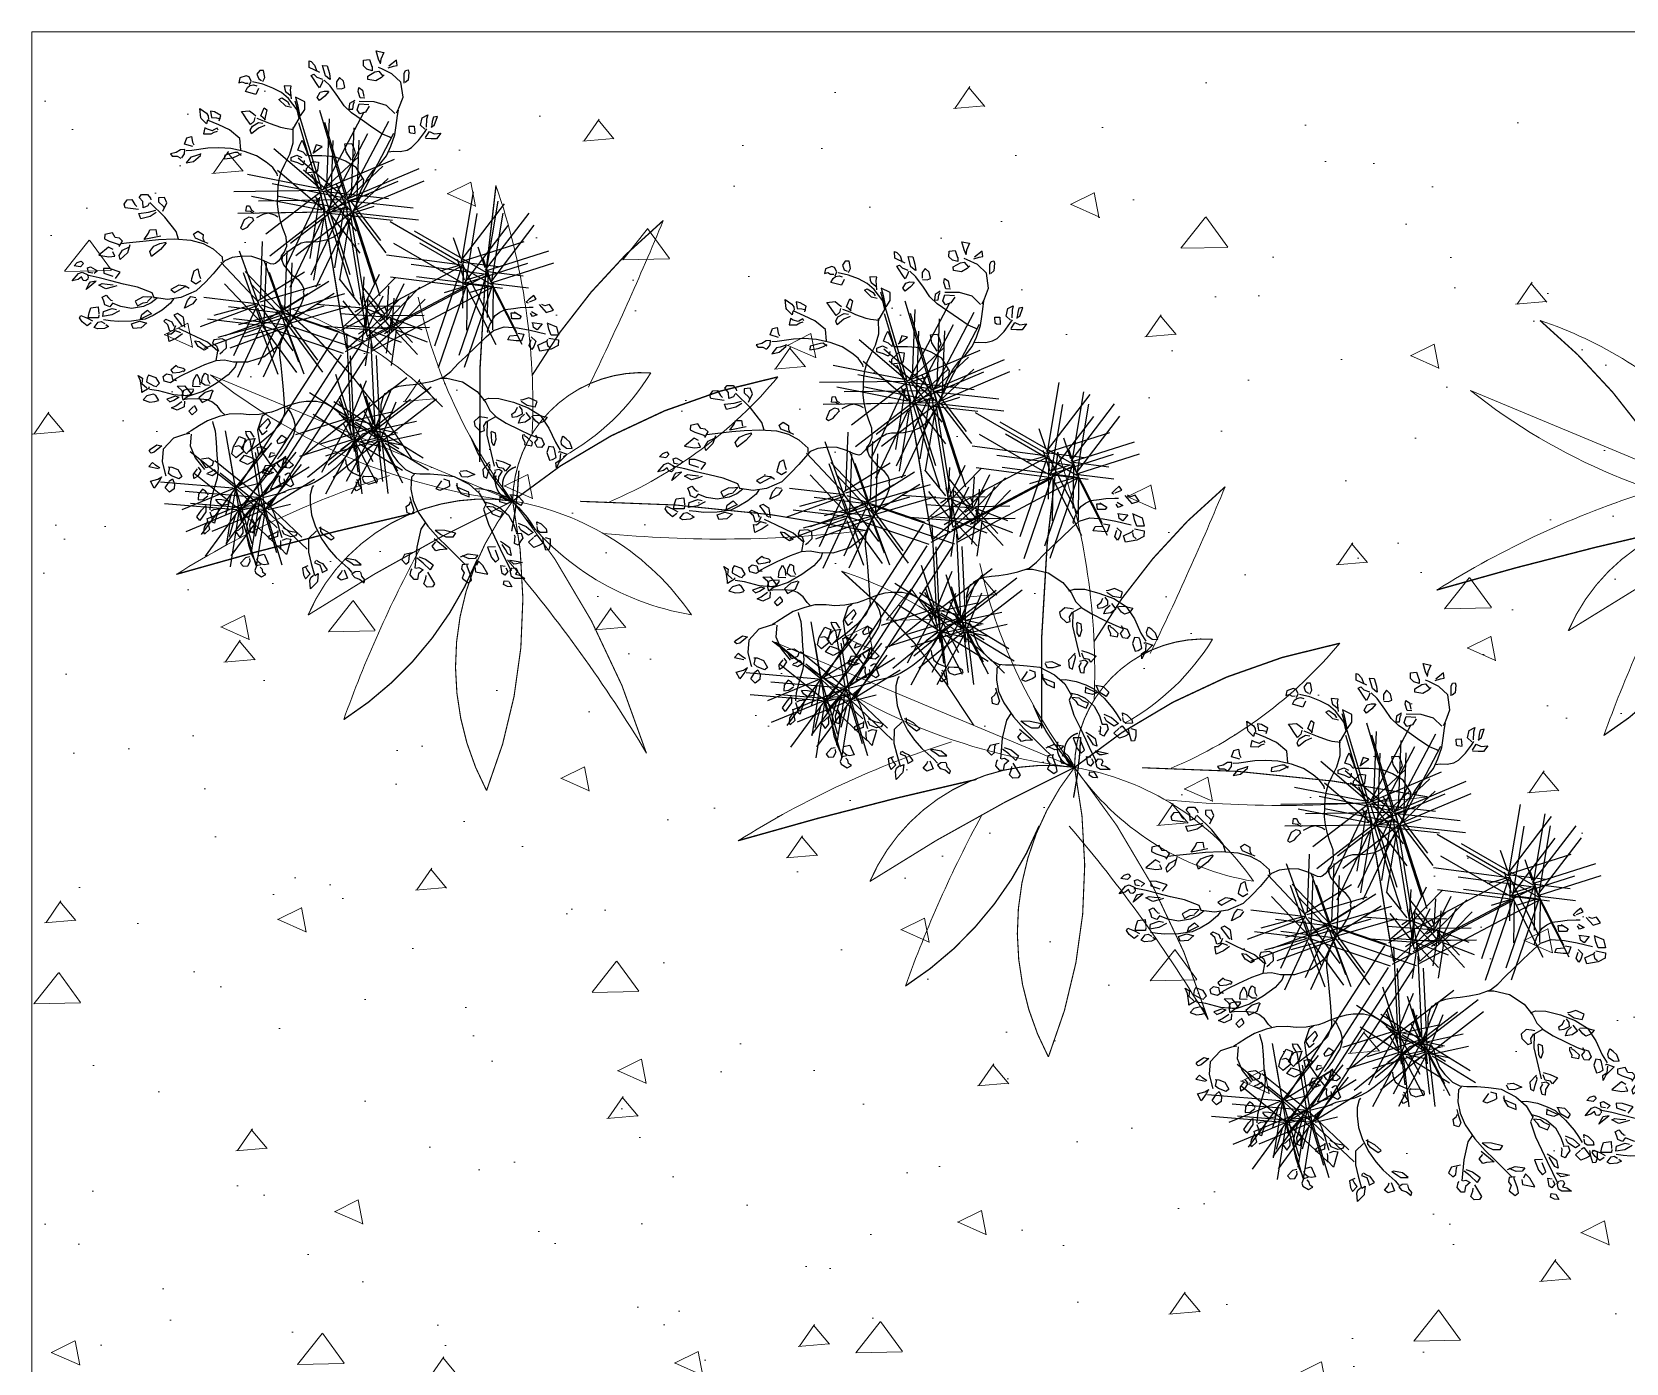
# Model space of a CAD drawing. Header units: millimetres. Extents: x 3757.5 to 3780.5, y 860.5 to 875.7.
# Drawn here: x 3772.755 to 3774.713, y 865.181 to 866.816 of the extents above; entities that cross this region are included whole.
import ezdxf

# ---------------------------------------------------------------- set-up
doc = ezdxf.new("R2010")
doc.units = ezdxf.units.MM
doc.layers.add('MUEBLES', color=3, linetype='Continuous')
doc.layers.add('PLANTS', color=3, linetype='Continuous')
doc.layers.add('vegetacion', color=74, linetype='Continuous', lineweight=0)

# ---------------------------------------------------------------- blocks, each defined once
blk = doc.blocks.new('JHJHJUUU')
at = {"color": 92, "linetype": 'Continuous'}
for p, q in [((819.5022, 472.4054), (819.5002, 472.3998)), ((819.5103, 472.4072), (819.5022, 472.4054)), ((819.5136, 472.4055), (819.5103, 472.4072)), ((819.5157, 472.3999), (819.5136, 472.4055)), ((819.5276, 472.4116), (819.5236, 472.4072)), ((819.5236, 472.4072), (819.525, 472.4014)), ((819.5322, 472.411), (819.5276, 472.4116)), ((819.5327, 472.402), (819.5322, 472.411)), ((819.5885, 472.4075), (819.5892, 472.4156)), ((819.6004, 472.3997), (819.5885, 472.4075)), ((819.5892, 472.4156), (819.5917, 472.4142)), ((819.5917, 472.4142), (819.5951, 472.4095)), ((819.5951, 472.4095), (819.5969, 472.4016)), ((819.6049, 472.4075), (819.6105, 472.4066)), ((819.6067, 472.3945), (819.6049, 472.4075)), ((819.6105, 472.4066), (819.612, 472.397)), ((819.6546, 472.4009), (819.6557, 472.4078)), ((819.6557, 472.4078), (819.6631, 472.4077)), ((819.6631, 472.4077), (819.6648, 472.3988)), ((819.6742, 472.4068), (819.6727, 472.4171)), ((819.6727, 472.4171), (819.6818, 472.4141)), ((819.6758, 472.4011), (819.6742, 472.4068)), ((819.6771, 472.4061), (819.6755, 472.4005)), ((819.6818, 472.4141), (819.6771, 472.4061)), ((819.5002, 472.3998), (819.5046, 472.4005)), ((819.5046, 472.4005), (819.5077, 472.3981)), ((819.5068, 472.3881), (819.51, 472.3927)), ((819.519, 472.383), (819.5068, 472.3881)), ((819.5077, 472.3981), (819.5115, 472.3978)), ((819.51, 472.3927), (819.5131, 472.3945)), ((819.5129, 472.3955), (819.5157, 472.3999)), ((819.5131, 472.3945), (819.5177, 472.3948)), ((819.5177, 472.3948), (819.5215, 472.3932)), ((819.5232, 472.3896), (819.519, 472.383)), ((819.525, 472.4014), (819.5281, 472.3991)), ((819.5296, 472.3976), (819.5327, 472.402)), ((819.5636, 472.3872), (819.5549, 472.3888)), ((819.5549, 472.3888), (819.5551, 472.3848)), ((819.5622, 472.3832), (819.5636, 472.3872)), ((819.5895, 472.3974), (819.593, 472.3983)), ((819.5913, 472.394), (819.5895, 472.3974)), ((819.5955, 472.3852), (819.5913, 472.394)), ((819.593, 472.3983), (819.596, 472.3945)), ((819.596, 472.3945), (819.6026, 472.3911)), ((819.6014, 472.3858), (819.5978, 472.381)), ((819.6028, 472.3893), (819.6014, 472.3858)), ((819.6117, 472.3893), (819.6067, 472.3945)), ((819.612, 472.397), (819.6121, 472.3893)), ((819.6195, 472.3857), (819.6184, 472.3788)), ((819.6237, 472.3904), (819.6195, 472.3857)), ((819.6281, 472.3851), (819.6237, 472.3904)), ((819.6584, 472.3961), (819.6546, 472.4009)), ((819.6581, 472.3835), (819.6583, 472.3878)), ((819.6583, 472.3878), (819.6677, 472.3917)), ((819.6645, 472.3936), (819.6584, 472.3961)), ((819.6653, 472.3986), (819.6645, 472.3936)), ((819.6677, 472.3917), (819.6724, 472.3919)), ((819.6724, 472.3919), (819.6766, 472.3853)), ((819.6784, 472.3865), (819.675, 472.3837)), ((819.6847, 472.3945), (819.6912, 472.3956)), ((819.6959, 472.4026), (819.6856, 472.3963)), ((819.6912, 472.3956), (819.6959, 472.3959)), ((819.6959, 472.3959), (819.6959, 472.4026)), ((819.7032, 472.3852), (819.7052, 472.3886)), ((819.7052, 472.3886), (819.7086, 472.3888)), ((819.709, 472.3858), (819.707, 472.3766)), ((819.7086, 472.3888), (819.709, 472.3858)), ((819.4483, 472.3631), (819.4485, 472.3746)), ((819.4485, 472.3746), (819.4559, 472.3678)), ((819.4559, 472.3678), (819.4578, 472.3642)), ((819.4662, 472.3681), (819.4613, 472.3697)), ((819.4613, 472.3697), (819.4614, 472.3617)), ((819.473, 472.3628), (819.4662, 472.3681)), ((819.5463, 472.3732), (819.5501, 472.3747)), ((819.5539, 472.3639), (819.5463, 472.3732)), ((819.5501, 472.3747), (819.5566, 472.3691)), ((819.5551, 472.3848), (819.5557, 472.3818)), ((819.5557, 472.3818), (819.5619, 472.3756)), ((819.5566, 472.3691), (819.5585, 472.3647)), ((819.5617, 472.3719), (819.5622, 472.3832)), ((819.5775, 472.3664), (819.5672, 472.3733)), ((819.5672, 472.3733), (819.5684, 472.3641)), ((819.5763, 472.3568), (819.5775, 472.3664)), ((819.5933, 472.3697), (819.5978, 472.3754)), ((819.5958, 472.3657), (819.5933, 472.3697)), ((819.5978, 472.381), (819.5955, 472.3852)), ((819.6028, 472.3701), (819.5958, 472.3657)), ((819.5978, 472.3754), (819.603, 472.3763)), ((819.6085, 472.3749), (819.6028, 472.3701)), ((819.603, 472.3763), (819.6082, 472.3754)), ((819.6187, 472.3773), (819.6245, 472.3763)), ((819.6245, 472.3763), (819.6288, 472.3774)), ((819.6288, 472.3774), (819.6281, 472.3851)), ((819.6442, 472.3704), (819.6456, 472.375)), ((819.6457, 472.3624), (819.6442, 472.3704)), ((819.6456, 472.375), (819.6498, 472.3715)), ((819.6498, 472.3715), (819.6504, 472.3634)), ((819.6675, 472.3806), (819.6581, 472.3835)), ((819.675, 472.3837), (819.6675, 472.3806)), ((819.7017, 472.3733), (819.7032, 472.3852)), ((819.707, 472.3766), (819.7029, 472.374)), ((819.4488, 472.362), (819.4483, 472.3631)), ((819.4545, 472.3546), (819.4488, 472.362)), ((819.4517, 472.3503), (819.4493, 472.3431)), ((819.4547, 472.3481), (819.4517, 472.3503)), ((819.456, 472.3591), (819.4545, 472.3546)), ((819.4606, 472.3454), (819.4547, 472.3481)), ((819.4578, 472.3642), (819.4574, 472.3599)), ((819.4614, 472.3617), (819.4673, 472.3604)), ((819.4668, 472.348), (819.4617, 472.346)), ((819.4677, 472.3454), (819.4668, 472.348)), ((819.4673, 472.3604), (819.4718, 472.3588)), ((819.4703, 472.3564), (819.473, 472.3628)), ((819.5008, 472.3607), (819.4988, 472.3644)), ((819.4988, 472.3644), (819.5089, 472.364)), ((819.5036, 472.3549), (819.5008, 472.3607)), ((819.5078, 472.3469), (819.5036, 472.3549)), ((819.5123, 472.3502), (819.5078, 472.3469)), ((819.5089, 472.364), (819.5133, 472.3595)), ((819.5099, 472.3449), (819.518, 472.3482)), ((819.5143, 472.355), (819.5123, 472.3502)), ((819.5133, 472.3595), (819.5157, 472.357)), ((819.518, 472.3482), (819.5231, 472.3466)), ((819.5219, 472.3559), (819.5271, 472.3653)), ((819.5269, 472.3503), (819.5219, 472.3559)), ((819.5301, 472.3623), (819.5257, 472.3503)), ((819.5271, 472.3653), (819.5301, 472.3623)), ((819.5604, 472.3613), (819.5539, 472.3639)), ((819.5683, 472.3467), (819.567, 472.3575)), ((819.5684, 472.3641), (819.5692, 472.3496)), ((819.5703, 472.3498), (819.5763, 472.3568)), ((819.6319, 472.3571), (819.6302, 472.3504)), ((819.6302, 472.3504), (819.6348, 472.3499)), ((819.6386, 472.3601), (819.6319, 472.3571)), ((819.6348, 472.3499), (819.6364, 472.3559)), ((819.6364, 472.3559), (819.6381, 472.3588)), ((819.6403, 472.3483), (819.6437, 472.3552)), ((819.6428, 472.343), (819.6403, 472.3483)), ((819.6437, 472.3552), (819.6551, 472.3528)), ((819.6513, 472.3612), (819.6457, 472.3624)), ((819.6555, 472.3509), (819.6498, 472.3443)), ((819.4186, 472.3272), (819.4131, 472.3245)), ((819.4239, 472.3267), (819.4186, 472.3272)), ((819.4245, 472.3336), (819.4284, 472.3409)), ((819.4343, 472.3293), (819.4245, 472.3336)), ((819.4284, 472.3409), (819.4341, 472.3417)), ((819.4341, 472.3417), (819.4344, 472.3345)), ((819.4344, 472.3345), (819.4358, 472.3311)), ((819.4493, 472.3431), (819.4583, 472.3417)), ((819.4583, 472.3417), (819.4625, 472.3435)), ((819.4617, 472.346), (819.4606, 472.3454)), ((819.4625, 472.3435), (819.4668, 472.3443)), ((819.5065, 472.3402), (819.5099, 472.3449)), ((819.5076, 472.3356), (819.5065, 472.3402)), ((819.5169, 472.3412), (819.5076, 472.3356)), ((819.525, 472.3436), (819.5169, 472.3412)), ((819.6498, 472.3443), (819.6428, 472.343)), ((819.715, 472.3195), (819.7183, 472.3284)), ((819.7183, 472.3284), (819.7253, 472.331)), ((819.7253, 472.331), (819.7233, 472.3258)), ((819.7318, 472.3272), (819.7296, 472.3223)), ((819.7315, 472.3173), (819.7368, 472.3275)), ((819.7368, 472.3275), (819.7318, 472.3272)), ((819.4131, 472.3245), (819.4059, 472.3239)), ((819.4059, 472.3239), (819.4076, 472.3208)), ((819.4076, 472.3208), (819.4135, 472.32)), ((819.4135, 472.32), (819.4177, 472.317)), ((819.4188, 472.3171), (819.4228, 472.3217)), ((819.4228, 472.3217), (819.4239, 472.3267)), ((819.4302, 472.3167), (819.4235, 472.3105)), ((819.4235, 472.3105), (819.4326, 472.3111)), ((819.4346, 472.3172), (819.4302, 472.3167)), ((819.4326, 472.3111), (819.442, 472.3172)), ((819.4422, 472.3187), (819.4346, 472.3172)), ((819.442, 472.3172), (819.443, 472.3196)), ((819.4716, 472.3136), (819.4704, 472.3093)), ((819.4704, 472.3093), (819.481, 472.3094)), ((819.4843, 472.3154), (819.4716, 472.3136)), ((819.481, 472.3094), (819.4877, 472.3113)), ((819.4879, 472.3151), (819.4843, 472.3154)), ((819.4918, 472.3109), (819.4879, 472.3151)), ((819.5615, 472.3082), (819.5647, 472.3144)), ((819.5676, 472.3052), (819.5615, 472.3082)), ((819.5647, 472.3144), (819.5683, 472.3198)), ((819.5683, 472.3198), (819.5701, 472.3136)), ((819.5701, 472.3136), (819.5723, 472.3049)), ((819.5792, 472.3025), (819.5916, 472.3092)), ((819.5848, 472.312), (819.5803, 472.3035)), ((819.5916, 472.3092), (819.5848, 472.312)), ((819.6201, 472.2987), (819.6197, 472.3087)), ((819.6197, 472.3087), (819.6284, 472.3082)), ((819.6284, 472.3082), (819.6304, 472.3009)), ((819.7005, 472.3126), (819.7011, 472.32)), ((819.7018, 472.3114), (819.7005, 472.3126)), ((819.7011, 472.32), (819.7071, 472.3194)), ((819.7072, 472.31), (819.7018, 472.3114)), ((819.7071, 472.3194), (819.7067, 472.3113)), ((819.7196, 472.3141), (819.715, 472.3195)), ((819.719, 472.3039), (819.7247, 472.3104)), ((819.7233, 472.3258), (819.7215, 472.3165)), ((819.7247, 472.3104), (819.7304, 472.3069)), ((819.7296, 472.3223), (819.7278, 472.3149)), ((819.7278, 472.3157), (819.7315, 472.3173)), ((819.5519, 472.2963), (819.5523, 472.3006)), ((819.5595, 472.2928), (819.5519, 472.2963)), ((819.5523, 472.3006), (819.5597, 472.3026)), ((819.5641, 472.2898), (819.5595, 472.2928)), ((819.5597, 472.3026), (819.5651, 472.299)), ((819.5658, 472.2895), (819.5641, 472.2898)), ((819.5666, 472.2912), (819.5658, 472.2895)), ((819.5676, 472.2949), (819.5666, 472.2912)), ((819.5714, 472.3003), (819.5676, 472.3052)), ((819.5691, 472.2849), (819.5744, 472.2889)), ((819.5723, 472.3049), (819.5722, 472.3003)), ((819.5744, 472.2889), (819.578, 472.2923)), ((819.5786, 472.2923), (819.585, 472.2907)), ((819.585, 472.2907), (819.5824, 472.2807)), ((819.6254, 472.2876), (819.6201, 472.2987)), ((819.6308, 472.2956), (819.6267, 472.2895)), ((819.6304, 472.3009), (819.6308, 472.2956)), ((819.7256, 472.3013), (819.7188, 472.3026)), ((819.7323, 472.3005), (819.7256, 472.3013)), ((819.7304, 472.3069), (819.7385, 472.3069)), ((819.7385, 472.3069), (819.7323, 472.3005)), ((819.3415, 472.2697), (819.3458, 472.2745)), ((819.3421, 472.2653), (819.3415, 472.2697)), ((819.3458, 472.2745), (819.3516, 472.2742)), ((819.3516, 472.2742), (819.3544, 472.2677)), ((819.3609, 472.2757), (819.364, 472.2787)), ((819.3648, 472.27), (819.3609, 472.2757)), ((819.364, 472.2787), (819.3714, 472.2779)), ((819.364, 472.2625), (819.3648, 472.27)), ((819.3714, 472.2779), (819.3745, 472.273)), ((819.3745, 472.273), (819.3747, 472.2707)), ((819.3842, 472.2721), (819.3837, 472.2673)), ((819.3916, 472.2718), (819.3842, 472.2721)), ((819.3936, 472.2646), (819.3916, 472.2718)), ((819.5682, 472.279), (819.5691, 472.2849)), ((819.581, 472.2791), (819.5682, 472.279)), ((819.5824, 472.2807), (819.581, 472.2791)), ((819.3583, 472.261), (819.3421, 472.2653)), ((819.3544, 472.2677), (819.3565, 472.2648)), ((819.3596, 472.2495), (819.358, 472.2563)), ((819.358, 472.2563), (819.3698, 472.2562)), ((819.3712, 472.2509), (819.3596, 472.2495)), ((819.3701, 472.2639), (819.364, 472.2625)), ((819.3698, 472.2562), (819.3793, 472.2573)), ((819.3723, 472.2671), (819.3701, 472.2639)), ((819.3792, 472.2545), (819.3712, 472.2509)), ((819.3837, 472.2673), (819.3889, 472.2609)), ((819.3874, 472.2551), (819.3936, 472.2646)), ((819.3889, 472.2609), (819.3893, 472.2591)), ((819.3131, 472.2358), (819.3121, 472.2307)), ((819.3121, 472.2307), (819.3175, 472.2271)), ((819.3226, 472.2368), (819.3131, 472.2358)), ((819.3252, 472.2304), (819.3226, 472.2368)), ((819.3306, 472.2291), (819.3252, 472.2304)), ((819.3336, 472.2251), (819.3306, 472.2291)), ((819.3603, 472.2238), (819.3667, 472.2307)), ((819.3667, 472.2307), (819.3689, 472.2346)), ((819.3689, 472.2346), (819.3761, 472.2339)), ((819.3761, 472.2339), (819.3764, 472.2267)), ((819.4851, 472.232), (819.4794, 472.2225)), ((819.4914, 472.2345), (819.4851, 472.232)), ((819.4887, 472.2421), (819.4905, 472.2485)), ((819.4941, 472.2409), (819.4887, 472.2421)), ((819.4905, 472.2485), (819.4941, 472.2483)), ((819.4961, 472.2325), (819.4914, 472.2345)), ((819.4915, 472.2257), (819.4964, 472.2297)), ((819.4941, 472.2483), (819.4955, 472.2424)), ((819.4975, 472.238), (819.4941, 472.2409)), ((819.4955, 472.2424), (819.4984, 472.2406)), ((819.4968, 472.2289), (819.4961, 472.2325)), ((819.5001, 472.2384), (819.4975, 472.238)), ((819.3158, 472.2198), (819.3027, 472.2116)), ((819.3027, 472.2116), (819.3147, 472.2079)), ((819.3208, 472.2161), (819.3158, 472.2198)), ((819.3175, 472.2271), (819.328, 472.2219)), ((819.322, 472.2078), (819.3202, 472.2133)), ((819.3274, 472.2081), (819.3324, 472.2138)), ((819.328, 472.2219), (819.3296, 472.2204)), ((819.3378, 472.2101), (819.328, 472.203)), ((819.3288, 472.219), (819.3336, 472.2251)), ((819.3324, 472.2138), (819.3414, 472.2168)), ((819.3419, 472.2193), (819.3378, 472.2101)), ((819.381, 472.2252), (819.3603, 472.2238)), ((819.3652, 472.2082), (819.3711, 472.2139)), ((819.3711, 472.2139), (819.3787, 472.2161)), ((819.3867, 472.216), (819.3785, 472.2089)), ((819.3787, 472.2161), (819.3868, 472.217)), ((819.4214, 472.2223), (819.4268, 472.2252)), ((819.4229, 472.2172), (819.4214, 472.2223)), ((819.4321, 472.2121), (819.4229, 472.2172)), ((819.4268, 472.2252), (819.4328, 472.2205)), ((819.4328, 472.2205), (819.4321, 472.2155)), ((819.4321, 472.2155), (819.4333, 472.2121)), ((819.4376, 472.2087), (819.4321, 472.2121)), ((819.4794, 472.2225), (819.4822, 472.2204)), ((819.4822, 472.2204), (819.4882, 472.2223)), ((819.4882, 472.2223), (819.4915, 472.2257)), ((819.2663, 472.1843), (819.275, 472.1925)), ((819.2707, 472.2024), (819.275, 472.206)), ((819.2782, 472.2003), (819.2707, 472.2024)), ((819.275, 472.206), (819.2802, 472.2072)), ((819.275, 472.1925), (819.2797, 472.1936)), ((819.2825, 472.2037), (819.2784, 472.2004)), ((819.2797, 472.1936), (819.2863, 472.1894)), ((819.2802, 472.2072), (819.2825, 472.2037)), ((819.2869, 472.198), (819.2907, 472.1986)), ((819.2873, 472.1922), (819.2869, 472.198)), ((819.2923, 472.1905), (819.2873, 472.1922)), ((819.2907, 472.1986), (819.2985, 472.1928)), ((819.2985, 472.1928), (819.2942, 472.1898)), ((819.3061, 472.1945), (819.3058, 472.189)), ((819.3136, 472.1935), (819.3061, 472.1945)), ((819.326, 472.1876), (819.3136, 472.1935)), ((819.3147, 472.2079), (819.322, 472.2078)), ((819.328, 472.203), (819.3274, 472.2081)), ((819.3666, 472.2019), (819.3652, 472.2082)), ((819.3785, 472.2089), (819.3666, 472.2019)), ((819.2735, 472.1853), (819.2663, 472.1843)), ((819.2782, 472.188), (819.2735, 472.1853)), ((819.2795, 472.1834), (819.2782, 472.188)), ((819.2828, 472.1823), (819.2795, 472.1834)), ((819.2818, 472.1717), (819.2861, 472.178)), ((819.2867, 472.1747), (819.2818, 472.1717)), ((819.2858, 472.1845), (819.2828, 472.1823)), ((819.2861, 472.178), (819.2883, 472.1805)), ((819.2863, 472.1894), (819.2862, 472.1852)), ((819.295, 472.1801), (819.2867, 472.1747)), ((819.2883, 472.1805), (819.2954, 472.1808)), ((819.298, 472.175), (819.3022, 472.1764)), ((819.3061, 472.1695), (819.298, 472.175)), ((819.3022, 472.1764), (819.3081, 472.1748)), ((819.3058, 472.189), (819.3164, 472.1839)), ((819.3137, 472.1704), (819.3061, 472.1695)), ((819.3081, 472.1748), (819.3153, 472.1731)), ((819.3196, 472.1716), (819.3137, 472.1704)), ((819.3192, 472.1806), (819.326, 472.1876)), ((819.4123, 472.1687), (819.4164, 472.1776)), ((819.4164, 472.1776), (819.4212, 472.1793)), ((819.4212, 472.1793), (819.422, 472.1721)), ((819.422, 472.1721), (819.4228, 472.1671)), ((819.3003, 472.1599), (819.3052, 472.1616)), ((819.3016, 472.1546), (819.3003, 472.1599)), ((819.3022, 472.15), (819.3016, 472.1546)), ((819.3052, 472.1616), (819.3077, 472.1582)), ((819.3077, 472.1582), (819.3104, 472.155)), ((819.3122, 472.1512), (819.3078, 472.1468)), ((819.3104, 472.155), (819.3121, 472.1544)), ((819.3501, 472.154), (819.3399, 472.15)), ((819.3548, 472.1528), (819.3501, 472.154)), ((819.3613, 472.1526), (819.3548, 472.1528)), ((819.3548, 472.1474), (819.3613, 472.1526)), ((819.3952, 472.1624), (819.385, 472.1586)), ((819.385, 472.1586), (819.3892, 472.1544)), ((819.3892, 472.1544), (819.4028, 472.1598)), ((819.4032, 472.1605), (819.3952, 472.1624)), ((819.4028, 472.1598), (819.4061, 472.1588)), ((819.4073, 472.1568), (819.4032, 472.1605)), ((819.4115, 472.1655), (819.4123, 472.1687)), ((819.4162, 472.1613), (819.4115, 472.1655)), ((819.4228, 472.1642), (819.4162, 472.1613)), ((819.2692, 472.1382), (819.2714, 472.1411)), ((819.272, 472.133), (819.2692, 472.1382)), ((819.2714, 472.1411), (819.279, 472.1367)), ((819.2772, 472.1272), (819.272, 472.133)), ((819.279, 472.1367), (819.2845, 472.1326)), ((819.2797, 472.137), (819.2817, 472.1429)), ((819.2926, 472.1352), (819.2797, 472.137)), ((819.2817, 472.1429), (819.2845, 472.1486)), ((819.2845, 472.1486), (819.2939, 472.1487)), ((819.2934, 472.1388), (819.2926, 472.1352)), ((819.2939, 472.1487), (819.2934, 472.1401)), ((819.2979, 472.1362), (819.2995, 472.1423)), ((819.3092, 472.1367), (819.2979, 472.1362)), ((819.2995, 472.1423), (819.3107, 472.1446)), ((819.3078, 472.1468), (819.3022, 472.15)), ((819.319, 472.1405), (819.3092, 472.1367)), ((819.3107, 472.1446), (819.3158, 472.1427)), ((819.3399, 472.15), (819.3418, 472.1438)), ((819.3418, 472.1438), (819.3492, 472.1466)), ((819.3433, 472.1273), (819.3456, 472.1328)), ((819.3573, 472.132), (819.3433, 472.1273)), ((819.3456, 472.1328), (819.3534, 472.1371)), ((819.3492, 472.1466), (819.3545, 472.1469)), ((819.3534, 472.1371), (819.3579, 472.1315)), ((819.3986, 472.1337), (819.4034, 472.1424)), ((819.4097, 472.1376), (819.3986, 472.1337)), ((819.4034, 472.1424), (819.4084, 472.1469)), ((819.4084, 472.1469), (819.4141, 472.145)), ((819.4148, 472.1433), (819.4097, 472.1376)), ((819.2828, 472.1305), (819.2772, 472.1272)), ((819.2857, 472.1244), (819.2914, 472.13)), ((819.2893, 472.1219), (819.2857, 472.1244)), ((819.298, 472.1216), (819.2893, 472.1219)), ((819.2914, 472.13), (819.2952, 472.1305)), ((819.2952, 472.1305), (819.2992, 472.1273)), ((819.3034, 472.1233), (819.298, 472.1216)), ((819.3004, 472.1262), (819.3034, 472.1233)), ((819.3316, 472.1227), (819.3417, 472.1249)), ((819.333, 472.1168), (819.3316, 472.1227)), ((819.343, 472.1164), (819.333, 472.1168)), ((819.3417, 472.1249), (819.3492, 472.1219)), ((819.3507, 472.1217), (819.343, 472.1164)), ((819.3713, 472.1209), (819.3743, 472.1231)), ((819.3757, 472.1158), (819.3713, 472.1209)), ((819.3743, 472.1231), (819.3812, 472.1189)), ((819.3774, 472.1077), (819.3757, 472.1158)), ((819.3812, 472.1189), (819.3827, 472.1133)), ((819.385, 472.1135), (819.3817, 472.1083)), ((819.3894, 472.1283), (819.3848, 472.1269)), ((819.3848, 472.1269), (819.3884, 472.1207)), ((819.3884, 472.1207), (819.392, 472.1138)), ((819.3961, 472.1225), (819.3894, 472.1283)), ((819.392, 472.1138), (819.3945, 472.112)), ((819.3961, 472.1106), (819.3961, 472.1225)), ((819.3748, 472.0954), (819.3743, 472.1051)), ((819.3743, 472.1051), (819.3783, 472.1043)), ((819.3842, 472.0985), (819.3748, 472.0954)), ((819.3817, 472.1083), (819.3774, 472.1077)), ((819.3783, 472.1043), (819.3837, 472.1078)), ((819.3837, 472.1078), (819.3901, 472.1047)), ((819.3924, 472.1027), (819.3842, 472.0985)), ((819.4095, 472.0849), (819.4061, 472.0921)), ((819.4061, 472.0921), (819.4112, 472.0906)), ((819.416, 472.0795), (819.4095, 472.0849)), ((819.4112, 472.0906), (819.4168, 472.085)), ((819.4207, 472.0813), (819.416, 472.0795)), ((819.4168, 472.085), (819.4204, 472.082)), ((819.4297, 472.0906), (819.4274, 472.0865)), ((819.4274, 472.0865), (819.4319, 472.0827)), ((819.4399, 472.0904), (819.4297, 472.0906)), ((819.4319, 472.0827), (819.4333, 472.0761)), ((819.4347, 472.0726), (819.4384, 472.0748)), ((819.4384, 472.0748), (819.4437, 472.0789)), ((819.4444, 472.0872), (819.4399, 472.0904)), ((819.4437, 472.0789), (819.4444, 472.0872)), ((819.3339, 472.052), (819.3319, 472.0588)), ((819.3319, 472.0588), (819.3365, 472.055)), ((819.3365, 472.055), (819.3351, 472.0484)), ((819.3422, 472.0548), (819.3409, 472.0497)), ((819.3445, 472.0578), (819.3422, 472.0548)), ((819.3532, 472.0534), (819.3445, 472.0578)), ((819.3565, 472.0462), (819.3532, 472.0534)), ((819.3622, 472.0535), (819.3664, 472.0565)), ((819.3626, 472.048), (819.3622, 472.0535)), ((819.3664, 472.0565), (819.3723, 472.0544)), ((819.3798, 472.0651), (819.3722, 472.0601)), ((819.3722, 472.0601), (819.3744, 472.0565)), ((819.3723, 472.0544), (819.3729, 472.0486)), ((819.3744, 472.0565), (819.3831, 472.0565)), ((819.3813, 472.063), (819.3798, 472.0651)), ((819.3878, 472.0605), (819.3813, 472.063)), ((819.3831, 472.0565), (819.3872, 472.0575)), ((819.3877, 472.0561), (819.3897, 472.0583)), ((819.3897, 472.0583), (819.3878, 472.0605)), ((819.343, 472.0417), (819.3337, 472.0374)), ((819.3337, 472.0374), (819.3339, 472.0403)), ((819.3339, 472.0403), (819.3339, 472.052)), ((819.3351, 472.0484), (819.3402, 472.0423)), ((819.3475, 472.0339), (819.3393, 472.0327)), ((819.3409, 472.0497), (819.3491, 472.0439)), ((819.3429, 472.0433), (819.343, 472.0417)), ((819.3503, 472.0317), (819.3475, 472.0339)), ((819.3491, 472.0439), (819.3527, 472.0426)), ((819.3527, 472.0435), (819.3565, 472.0462)), ((819.3699, 472.045), (819.3626, 472.048)), ((819.3769, 472.0484), (819.3699, 472.045)), ((819.3729, 472.0486), (819.3777, 472.0469)), ((819.3821, 472.028), (819.3849, 472.034)), ((819.3849, 472.034), (819.3897, 472.0347)), ((819.3897, 472.0347), (819.3974, 472.0334)), ((819.3968, 472.0368), (819.3984, 472.0445)), ((819.4057, 472.0354), (819.3968, 472.0368)), ((819.3984, 472.0445), (819.4036, 472.0511)), ((819.4036, 472.0511), (819.4061, 472.0449)), ((819.4061, 472.0449), (819.4056, 472.0379)), ((819.4078, 472.0401), (819.41, 472.0468)), ((819.4117, 472.0364), (819.4078, 472.0401)), ((819.41, 472.0468), (819.4134, 472.0511)), ((819.417, 472.0355), (819.4117, 472.0364)), ((819.4134, 472.0511), (819.4168, 472.0486)), ((819.4168, 472.0486), (819.4159, 472.043)), ((819.4159, 472.043), (819.4179, 472.0378)), ((819.3393, 472.0327), (819.334, 472.0283)), ((819.334, 472.0283), (819.3416, 472.0247)), ((819.3416, 472.0247), (819.3478, 472.0246)), ((819.3478, 472.0246), (819.3524, 472.0252)), ((819.3531, 472.0253), (819.3503, 472.0317)), ((819.3828, 472.0217), (819.3821, 472.028)), ((819.3927, 472.0274), (819.3828, 472.0217)), ((819.397, 472.0322), (819.3927, 472.0274)), ((819.4109, 472.0278), (819.4023, 472.0222)), ((819.4023, 472.0222), (819.4053, 472.016)), ((819.4053, 472.016), (819.4157, 472.0197)), ((819.4196, 472.0294), (819.4109, 472.0278)), ((819.4157, 472.0197), (819.4192, 472.0265)), ((819.4192, 472.0265), (819.4211, 472.0288)), ((819.4704, 471.9753), (819.4753, 471.9798)), ((819.474, 471.9672), (819.4704, 471.9753)), ((819.4753, 471.9798), (819.4834, 471.9861)), ((819.4852, 471.9807), (819.4788, 471.9737)), ((819.4834, 471.9861), (819.4852, 471.9807)), ((819.4337, 471.9486), (819.437, 471.9576)), ((819.437, 471.9576), (819.4452, 471.9689)), ((819.4434, 471.9573), (819.4384, 471.9569)), ((819.4469, 471.9547), (819.4434, 471.9573)), ((819.4452, 471.9689), (819.4521, 471.9651)), ((819.4521, 471.9651), (819.4477, 471.9535)), ((819.4546, 471.9697), (819.454, 471.9742)), ((819.454, 471.9742), (819.4596, 471.9729)), ((819.4575, 471.9635), (819.4546, 471.9697)), ((819.4649, 471.9635), (819.4575, 471.9635)), ((819.4596, 471.9729), (819.4629, 471.9657)), ((819.4801, 471.9713), (819.474, 471.9672)), ((819.4909, 471.9573), (819.4976, 471.9637)), ((819.4915, 471.9537), (819.4909, 471.9573)), ((819.5013, 471.9555), (819.4915, 471.9537)), ((819.4976, 471.9637), (819.5031, 471.959)), ((819.5031, 471.959), (819.4985, 471.9547)), ((819.4381, 471.9432), (819.4337, 471.9486)), ((819.4484, 471.9497), (819.4381, 471.9432)), ((819.4423, 471.9389), (819.4487, 471.9451)), ((819.4509, 471.9333), (819.4423, 471.9389)), ((819.4477, 471.9535), (819.4481, 471.9515)), ((819.4487, 471.9451), (819.4559, 471.9416)), ((819.4632, 471.9378), (819.4509, 471.9333)), ((819.4559, 471.9416), (819.4611, 471.9381)), ((819.4655, 471.9523), (819.4708, 471.9532)), ((819.4663, 471.9425), (819.4655, 471.9523)), ((819.4767, 471.9502), (819.4663, 471.9425)), ((819.4708, 471.9532), (819.4756, 471.9495)), ((819.4784, 471.9386), (819.4812, 471.9443)), ((819.4862, 471.9405), (819.4784, 471.9386)), ((819.4812, 471.9443), (819.4857, 471.9429)), ((819.4989, 471.937), (819.4963, 471.9358)), ((819.4987, 471.9317), (819.4989, 471.937)), ((819.4723, 471.9291), (819.4677, 471.9209)), ((819.4677, 471.9209), (819.4762, 471.919)), ((819.4852, 471.9281), (819.4723, 471.9291)), ((819.4762, 471.919), (819.479, 471.9244)), ((819.479, 471.9244), (819.483, 471.9256)), ((819.4962, 471.9339), (819.4925, 471.9257)), ((819.4925, 471.9257), (819.4979, 471.9245)), ((819.4979, 471.9245), (819.4987, 471.9317))]:
    blk.add_line(p, q, dxfattribs=at)
at = {"color": 33, "linetype": 'Continuous'}
for p, q in [((819.5294, 472.3941), (819.5172, 472.3988)), ((819.541, 472.388), (819.5294, 472.3941)), ((819.5506, 472.3812), (819.541, 472.388)), ((819.611, 472.3818), (819.6046, 472.3895)), ((819.5584, 472.3727), (819.5506, 472.3812)), ((819.567, 472.3575), (819.5584, 472.3727)), ((819.6187, 472.3677), (819.611, 472.3818)), ((819.6251, 472.3552), (819.6187, 472.3677)), ((819.5597, 472.3357), (819.5683, 472.3467)), ((819.6327, 472.3454), (819.6251, 472.3552)), ((819.6447, 472.3349), (819.6327, 472.3454)), ((819.6564, 472.324), (819.6447, 472.3349)), ((819.4322, 472.3245), (819.4254, 472.325)), ((819.4521, 472.325), (819.4322, 472.3245)), ((819.4656, 472.3237), (819.4521, 472.325)), ((819.4802, 472.3208), (819.4656, 472.3237)), ((819.4964, 472.315), (819.4802, 472.3208)), ((819.4877, 472.3113), (819.4923, 472.3132)), ((819.5102, 472.3078), (819.4964, 472.315)), ((819.521, 472.2987), (819.5102, 472.3078)), ((819.6671, 472.3145), (819.6564, 472.324)), ((819.6755, 472.3097), (819.6671, 472.3145)), ((819.677, 472.3086), (819.6755, 472.3097)), ((819.5282, 472.2914), (819.521, 472.2987)), ((819.5328, 472.2828), (819.5282, 472.2914)), ((819.5898, 472.2978), (819.5749, 472.2995)), ((819.6055, 472.2944), (819.5898, 472.2978)), ((819.6178, 472.2876), (819.6055, 472.2944)), ((819.5329, 472.2801), (819.5328, 472.2828)), ((819.6299, 472.2783), (819.6178, 472.2876)), ((819.6374, 472.2619), (819.6299, 472.2783)), ((819.6358, 472.2556), (819.6374, 472.2619)), ((819.5087, 472.2354), (819.5004, 472.2324)), ((819.5161, 472.2361), (819.5087, 472.2354)), ((819.5234, 472.2328), (819.5161, 472.2361)), ((819.5266, 472.23), (819.5234, 472.2328)), ((819.3421, 472.2219), (819.3313, 472.222)), ((819.3625, 472.2214), (819.3421, 472.2219)), ((819.3779, 472.221), (819.3625, 472.2214)), ((819.3969, 472.2194), (819.3779, 472.221)), ((819.4176, 472.2152), (819.3969, 472.2194)), ((819.4318, 472.2092), (819.4176, 472.2152)), ((819.4433, 472.201), (819.4318, 472.2092)), ((819.4531, 472.1898), (819.4433, 472.201)), ((819.4526, 472.1845), (819.4531, 472.1898)), ((819.2994, 472.1839), (819.2851, 472.1889)), ((819.3131, 472.1785), (819.2994, 472.1839)), ((819.3283, 472.1726), (819.3131, 472.1785)), ((819.3447, 472.1665), (819.3283, 472.1726)), ((819.3618, 472.1574), (819.3447, 472.1665)), ((819.3639, 472.1502), (819.3618, 472.1574)), ((819.3065, 472.1299), (819.2981, 472.132)), ((819.3713, 472.1348), (819.3596, 472.1297)), ((819.3824, 472.1419), (819.3713, 472.1348)), ((819.3866, 472.1467), (819.3824, 472.1419)), ((819.3156, 472.1277), (819.3065, 472.1299)), ((819.332, 472.1261), (819.3156, 472.1277)), ((819.3492, 472.1264), (819.332, 472.1261)), ((819.3596, 472.1297), (819.3492, 472.1264)), ((819.5111, 472.0774), (819.5052, 472.0719)), ((819.3973, 472.0562), (819.3831, 472.0514)), ((819.4144, 472.0615), (819.3973, 472.0562)), ((819.4285, 472.0645), (819.4144, 472.0615)), ((819.4395, 472.0639), (819.4285, 472.0645)), ((819.4501, 472.0603), (819.4395, 472.0639)), ((819.4513, 472.0543), (819.4417, 472.0456)), ((819.4669, 472.058), (819.4501, 472.0603)), ((819.4542, 472.0602), (819.4513, 472.0543)), ((819.4882, 472.0618), (819.4669, 472.058)), ((819.5052, 472.0719), (819.4882, 472.0618)), ((819.3544, 472.0369), (819.3435, 472.0399)), ((819.3721, 472.0297), (819.3544, 472.0369)), ((819.3831, 472.0514), (819.3752, 472.0483)), ((819.4256, 472.0368), (819.4078, 472.0291)), ((819.4417, 472.0456), (819.4256, 472.0368)), ((819.3901, 472.0257), (819.3721, 472.0297)), ((819.4078, 472.0291), (819.3901, 472.0257))]:
    blk.add_line(p, q, dxfattribs=at)
for points in [[(819.6875, 472.3384), (819.6912, 472.3439), (819.698, 472.3565), (819.6978, 472.375), (819.688, 472.3868), (819.6765, 472.3943), (819.6729, 472.3963)], [(819.4921, 472.3178), (819.4928, 472.3316), (819.4813, 472.3438), (819.4691, 472.3516), (819.4562, 472.3592)], [(819.5594, 472.334), (819.5493, 472.3366), (819.5442, 472.3387), (819.5322, 472.3448), (819.5267, 472.3481), (819.5171, 472.3532)], [(819.6855, 472.3379), (819.6765, 472.3491), (819.662, 472.3555), (819.6438, 472.358)], [(819.5247, 472.1808), (819.5251, 472.1823), (819.5289, 472.1857), (819.5329, 472.193), (819.5337, 472.2041), (819.5322, 472.2109), (819.5311, 472.2154), (819.5292, 472.2245), (819.5282, 472.2361), (819.5285, 472.2458), (819.5303, 472.2587), (819.5321, 472.2675), (819.5348, 472.2766), (819.5385, 472.2853), (819.5435, 472.2933), (819.5513, 472.3048), (819.5571, 472.3179), (819.5592, 472.3366)], [(819.5257, 472.1814), (819.5289, 472.1831), (819.535, 472.1871), (819.5426, 472.1914), (819.5509, 472.1948), (819.5569, 472.1953), (819.5656, 472.1944), (819.5717, 472.1938), (819.5838, 472.1947), (819.5918, 472.197), (819.6016, 472.2028), (819.6107, 472.2114), (819.6163, 472.2183), (819.6209, 472.2261), (819.6266, 472.2375), (819.6293, 472.2436), (819.6327, 472.2502), (819.6418, 472.2628), (819.6501, 472.2717), (819.6587, 472.278), (819.6687, 472.2878), (819.6756, 472.2986), (819.6823, 472.312), (819.6853, 472.3231), (819.6883, 472.3349), (819.6903, 472.3413)], [(819.6719, 472.2923), (819.6774, 472.2922), (819.6859, 472.2906), (819.6946, 472.2915), (819.7006, 472.2938), (819.71, 472.3013), (819.7185, 472.3101), (819.722, 472.3142)], [(819.4021, 472.2186), (819.4006, 472.2283), (819.389, 472.2477), (819.3731, 472.2679)], [(819.5249, 472.1767), (819.5247, 472.1808), (819.5228, 472.1786), (819.5201, 472.1764), (819.5164, 472.1738), (819.5138, 472.1732), (819.5104, 472.1743), (819.5069, 472.1763), (819.4995, 472.181), (819.4887, 472.186), (819.478, 472.1878), (819.4647, 472.1879), (819.4551, 472.1851), (819.4483, 472.1797), (819.4391, 472.1711), (819.4282, 472.1622), (819.4157, 472.153), (819.3959, 472.1472), (819.3793, 472.1467), (819.3634, 472.1512)], [(819.5257, 472.1814), (819.5255, 472.1803), (819.5249, 472.1767), (819.5262, 472.1709), (819.5291, 472.1662), (819.5317, 472.1624), (819.5334, 472.1591), (819.536, 472.1563), (819.5415, 472.1506), (819.5459, 472.1423), (819.5473, 472.1377), (819.5458, 472.1347), (819.5463, 472.1315), (819.5448, 472.1265), (819.541, 472.1195), (819.5357, 472.1127), (819.5298, 472.1057), (819.5231, 472.0971), (819.5157, 472.0865), (819.5091, 472.0736), (819.5074, 472.0623), (819.5073, 472.0485), (819.5068, 472.0363), (819.506, 472.0187), (819.5051, 472.0018), (819.5041, 471.9897), (819.4974, 471.9775), (819.4848, 471.9671), (819.4715, 471.9585), (819.4549, 471.9488)], [(819.3671, 472.1501), (819.359, 472.1454), (819.3491, 472.1422), (819.3343, 472.1416), (819.3215, 472.1457), (819.3126, 472.1504)], [(819.4291, 472.0649), (819.4327, 472.076), (819.4215, 472.0886), (819.4018, 472.1012), (819.3886, 472.1098)], [(819.5067, 471.9964), (819.5083, 471.9957), (819.5097, 471.994), (819.5108, 471.9911), (819.512, 471.9885), (819.5141, 471.9812), (819.5152, 471.975), (819.514, 471.9681), (819.5112, 471.9612), (819.5049, 471.9532), (819.4997, 471.9469), (819.492, 471.9387), (819.4886, 471.9355)]]:
    blk.add_lwpolyline(points, dxfattribs=at)
blk = doc.blocks.new('WP3')
at = {"color": 86, "linetype": 'Continuous'}
for p, q in [((-0.2522, 0.1701), (-0.2265, 0.3247)), ((-0.2498, 0.164), (-0.1813, 0.3394)), ((0.0254, 0.2037), (-0.0277, 0.3123)), ((0.0282, 0.2019), (0.0571, 0.3198)), ((-0.2548, 0.1636), (-0.4127, 0.2839)), ((-0.2516, 0.1601), (-0.2991, 0.2911)), ((0.0294, 0.2026), (-0.0648, 0.2823)), ((0.0313, 0.2089), (0.0864, 0.2855)), ((0.0334, 0.2051), (0.1195, 0.305)), ((0.0181, 0.203), (-0.102, 0.2431)), ((0.4233, 0.1148), (0.4663, 0.2667)), ((-0.2488, 0.1613), (-0.1191, 0.2415)), ((0.0271, 0.2048), (0.1534, 0.2146)), ((0.421, 0.1098), (0.3817, 0.2294)), ((-0.2645, 0.1544), (-0.4032, 0.2006)), ((-0.2524, 0.1705), (-0.2763, 0.1942)), ((-0.2327, 0.1625), (-0.0702, 0.1763)), ((0.022, 0.2066), (-0.0721, 0.1345)), ((0.0231, 0.2018), (-0.0589, 0.0925)), ((0.0292, 0.203), (0.0976, 0.0978)), ((0.0375, 0.2025), (0.1157, 0.1348)), ((0.421, 0.1098), (0.5068, 0.202)), ((-0.2556, 0.1587), (-0.4435, 0.1351)), ((-0.2514, 0.1625), (-0.3702, 0.0371)), ((-0.2579, 0.1568), (-0.3473, 0.1124)), ((-0.2499, 0.1599), (-0.2858, 0.0191)), ((-0.2514, 0.1556), (-0.2797, 0.1197)), ((-0.2507, 0.1508), (-0.1942, 0.0602)), ((-0.2498, 0.1574), (-0.1014, 0.0395)), ((-0.2356, 0.1605), (-0.1033, 0.1337)), ((0.421, 0.1098), (0.3124, 0.1733)), ((0.421, 0.1098), (0.5422, 0.1438)), ((0.421, 0.1098), (0.3016, 0.0703)), ((0.421, 0.1098), (0.3216, 0.0327)), ((0.421, 0.1098), (0.4703, -0.006)), ((0.421, 0.1098), (0.5444, 0.0847)), ((0.421, 0.1098), (0.5212, 0.0336)), ((0.4369, 0.1136), (0.4841, 0.1092)), ((-0.044, -0.0153), (-0.0144, 0.0856)), ((0.419, 0.1037), (0.3909, 0.0621)), ((-0.047, -0.0044), (-0.0842, 0.0577)), ((-0.0375, -0.0127), (-0.1078, 0.0088)), ((-0.0523, -0.0085), (-0.0622, 0.0002)), ((-0.0404, -0.0082), (-0.0281, 0.0009)), ((0.1918, -0.0697), (0.1704, 0.0319)), ((0.1911, -0.0688), (0.2666, 0.0278)), ((-0.2098, -0.1792), (-0.2393, -0.0018)), ((-0.2063, -0.1821), (-0.1686, -0.0204)), ((-0.0473, -0.019), (-0.1294, -0.0552)), ((-0.0463, -0.0128), (-0.1247, -0.0203)), ((-0.0485, -0.0156), (-0.0758, -0.0856)), ((-0.0448, -0.0149), (-0.0442, -0.0918)), ((-0.0427, -0.0209), (0.0314, -0.0369)), ((-0.0422, -0.0194), (-0.0107, -0.0824)), ((0.187, -0.0661), (0.1132, -0.0085)), ((0.1947, -0.0682), (0.3037, -0.0045)), ((0.1911, -0.0663), (0.1654, -0.0355)), ((0.193, -0.0718), (0.3234, -0.0538)), ((0.196, -0.0682), (0.2217, -0.0513)), ((0.1948, -0.0744), (0.065, -0.1548)), ((0.1888, -0.0722), (0.1017, -0.075)), ((0.1913, -0.0816), (0.1467, -0.1507)), ((0.1922, -0.0732), (0.185, -0.1212)), ((0.1881, -0.0728), (0.2953, -0.128)), ((0.1919, -0.072), (0.262, -0.15)), ((0.1945, -0.0703), (0.2148, -0.0799)), ((0.1947, -0.0839), (0.2157, -0.1927)), ((-0.2097, -0.1791), (-0.3645, -0.1488)), ((-0.2187, -0.1738), (-0.2554, -0.1436)), ((-0.2033, -0.1758), (-0.1775, -0.1417)), ((-0.2146, -0.1761), (-0.3638, -0.2211)), ((-0.2145, -0.1792), (-0.3018, -0.2901)), ((-0.2133, -0.1815), (-0.2314, -0.2571)), ((-0.2145, -0.1815), (-0.0202, -0.1871)), ((-0.2085, -0.1807), (-0.1115, -0.2866)), ((-0.2031, -0.1856), (-0.1188, -0.2158))]:
    blk.add_line(p, q, dxfattribs=at)
at = {"color": 251, "linetype": 'Continuous'}
for p, q in [((0.0231, 0.017), (0.0285, 0.1966)), ((0.0099, 0.0146), (-0.247, 0.162)), ((0.0277, 0.0202), (0.4168, 0.1046)), ((0.0173, 0.0142), (-0.208, -0.1851)), ((0.0116, 0.0141), (-0.047, -0.0172)), ((0.0227, 0.0013), (0.1915, -0.0714))]:
    blk.add_line(p, q, dxfattribs=at)
blk = doc.blocks.new('A$C01E26957')
at = {"color": 54, "lineweight": 0}
blk.add_line((0.1439, 0.3541), (-0.0112, -0.0173), dxfattribs=at)
at = {"color": 73, "lineweight": 0}
for points, const_width in [([(-0.1012, 0.3958, -0.016156), (-0.0259, 0.1031, 0.280461)], 0.0017), ([(0.2299, 0.2688, -0.083288), (0.0405, 0.1065, 0.1642)], 0.0017), ([(0.3762, 0.0032, 0.042802), (0.0366, 0.0231)], 0.0017), ([(-0.3207, -0.1815, 0.094176), (-0.0112, -0.0173)], 0.00136), ([(0.3334, -0.2023, 0.086133), (0.1434, -0.0413, 0.021546)], 0.0017)]:
    blk.add_lwpolyline(points, format="xyb", dxfattribs=dict(at, const_width=const_width))
at = {"color": 54, "lineweight": 0}
blk.add_lwpolyline([(-0.1513, 0.2341, 0.00136, 0.00136, -0.033337), (-0.0112, -0.0173, 0.00136, 0.00136, 0.339274), (-0.1513, 0.2341, 0, 0, 0), (-0.0112, -0.0173, 0, 0, 0)], format="xyseb", close=True, dxfattribs=at)
for points, const_width in [([(-0.2797, 0.1903, 0.153721), (-0.0828, 0.0261)], 0.0017), ([(0.0652, 0.0333, 0.106741), (-0.0112, -0.0173)], 0.0017), ([(-0.0473, -0.4509, 0.047469), (-0.0116, -0.1002, 0.032231)], 0.00136)]:
    blk.add_lwpolyline(points, format="xyb", dxfattribs=dict(at, const_width=const_width))
at = {"color": 74, "lineweight": 0}
blk.add_lwpolyline([(-0.3669, 0.0148, 0.00136, 0.00136, 0.146615), (-0.0112, -0.0173, 0.00136, 0.00136, 0.297313), (-0.3669, 0.0148, 0, 0, 0), (-0.0112, -0.0173, 0, 0, 0)], format="xyseb", close=True, dxfattribs=at)
at = {"color": 54, "lineweight": 0}
for points in [[(0.0203, 0.0031, 0.0017, 0.0017, 0.450956), (-0.0112, -0.0173, 0.0017, 0.0017, -0.684094), (0.0308, -0.0214, 0, 0, 0)], [(0.0261, -0.0249, 0.0017, 0.0017, -0.039534), (-0.0483, -0.0161, 0, 0, 0)]]:
    blk.add_lwpolyline(points, format="xyseb", dxfattribs=at)
at = {"color": 74, "lineweight": 0}
for points, const_width in [([(0.1413, -0.3432, 0.123164), (-0.0112, -0.0173)], 0.0017), ([(0.1462, -0.1869, 0.431664), (-0.0112, -0.0173)], 0.00136)]:
    blk.add_lwpolyline(points, format="xyb", dxfattribs=dict(at, const_width=const_width))
at = {"color": 54, "lineweight": 0}
for centre, radius, start, end in [((-1.0623, -0.2091), 1.1355, 17.5844, 32.1883), ((0.7156, -0.1027), 0.7318, 141.3801, 173.2996), ((-0.2473, 0.4284), 0.5032, 314.3899, 341.506), ((0.3702, -0.512), 0.6247, 102.102, 127.6262), ((0.1068, 0.7815), 0.8236, 267.5563, 289.0936), ((-1.2124, 1.3076), 1.7357, 300.9116, 310.5728), ((-0.3396, 0.0373), 0.3329, 304.4932, 350.5626), ((0.1779, -0.292), 0.3335, 124.536, 170.5199)]:
    blk.add_arc(centre, radius, start, end, dxfattribs=at)
at = {"color": 73, "lineweight": 0}
for centre, radius, start, end in [((-0.7804, -1.2121), 1.4891, 61.5282, 70.3535), ((1.447, -0.273), 1.5049, 174.4922, 186.7884)]:
    blk.add_arc(centre, radius, start, end, dxfattribs=at)
at = {"lineweight": 0}
blk.add_arc((0.0127, 0.0045), 0.1703, 92.0461, 92.0891, dxfattribs=at)
at = {"color": 74, "lineweight": 0}
for centre, radius, start, end in [((0.2982, 0.0613), 0.291, 208.93, 238.5116), ((1.8195, 3.3802), 3.8785, 244.1574, 247.4713), ((0.4904, 0.0759), 0.5454, 202.868, 230.2135)]:
    blk.add_arc(centre, radius, start, end, dxfattribs=at)

msp = doc.modelspace()

# ---------------------------------------------------------------- hatches: boundary and pattern name
at = {"layer": 'vegetacion', "ltscale": 0.2}
h = msp.add_hatch(dxfattribs=at)
h.set_pattern_fill('AR-CONC', color=256, scale=0.002, angle=135, style=0)
h.set_pattern_definition([(185, (3923.95217, 686.764), (-0.23510676, 0.2801893), [0.0381, -0.4191]), (130, (3923.95217, 686.764), (-0.220354, -0.3200358), [0.03048, -0.33528]), (235.451, (3923.93257, 686.78736), (-0.4554605, -0.0398443), [0.03238, -0.35618]), (181.1842, (3923.88032, 686.69217), (-0.3239068, 0.4428205), [0.05715, -0.62865]), (231.6356, (3923.85333, 686.7291), (-0.6856529, -0.0141723), [0.04857, -0.53427]), (126.184, (3923.8803, 686.6922), (-0.6856528, -0.0141711), [0.04572, -0.50292]), (156, (3923.86236, 686.74605), (-0.06979054, 0.3590411), [0.0381, -0.4191]), (101, (3923.86236, 686.74605), (-0.3478824, -0.17307985), [0.03048, -0.33528]), (206.4514, (3923.85655, 686.77597), (-0.4176729, 0.1859601), [0.03238, -0.35618]), (172.5, (3923.95217, 686.76401), (-0.12394683, -0.11521094), [0, -0.331216, 0, -0.34036, 0, -0.33655]), (142.5, (3923.95217, 686.76401), (-0.236174, -0.04717945), [0, -0.194056, 0, -0.323596, 0, -0.12827]), (102.5, (3924.03227, 686.68391), (-0.18365239, 0.199855726), [0, -0.127, 0, -0.39624, 0, -0.52578]), (92.5, (3924.0682, 686.648), (-0.24544479, 0.1735278), [0, -0.1651, 0, -0.263144, 0, -0.37338])])
h.paths.add_polyline_path([(3772.7547, 866.7581), (3772.7547, 863.7265), (3777.3237, 863.7265), (3777.3237, 866.7581)])

# ---------------------------------------------------------------- linework, layer by layer
at = {"lineweight": 0}
for points in [[(3772.7547, 866.8165), (3777.3237, 866.8165)], [(3772.7547, 866.8165), (3772.7547, 863.7265)]]:
    msp.add_lwpolyline(points, dxfattribs=at)

# ---------------------------------------------------------------- block references
at = {"color": 7, "true_color": 0xededed, "rotation": 90}
for p in [(3773.3281, 866.2514), (3774.8763, 866.2321), (3774.0183, 865.9242)]:
    msp.add_blockref('A$C01E26957', p, dxfattribs=at)
at = {"layer": 'MUEBLES'}
for p, rotation in [((3020.3902, 293.7731), 7.321368414557418), ((4692.509, 644.0624), 136.459660735875), ((3021.1096, 293.5386), 7.321368414557418), ((4693.2284, 643.8279), 136.459660735875), ((3021.6764, 293.0205), 7.321368414557418), ((4693.7952, 643.3098), 136.459660735875), ((3022.2487, 292.7478), 7.321368414557418)]:
    msp.add_blockref('JHJHJUUU', p, dxfattribs=dict(at, rotation=rotation))
at = {"layer": 'PLANTS', "extrusion": (0, 0, -1), "xscale": 0.5644800000001879, "yscale": 0.5644800000001879, "zscale": -0.5644799999999999, "rotation": 290.5761408871018}
for p in [(-3773.1463, 866.457), (-3773.1765, 866.4456), (-3773.151, 866.4303), (-3773.1829, 866.4307), (-3773.8657, 866.2225), (-3773.8959, 866.2111), (-3773.8704, 866.1958), (-3773.9023, 866.1962), (-3774.4325, 865.7044), (-3774.4627, 865.693), (-3774.4372, 865.6777), (-3774.4692, 865.6781)]:
    msp.add_blockref('WP3', p, dxfattribs=at)

doc.saveas('drawing.dxf')
